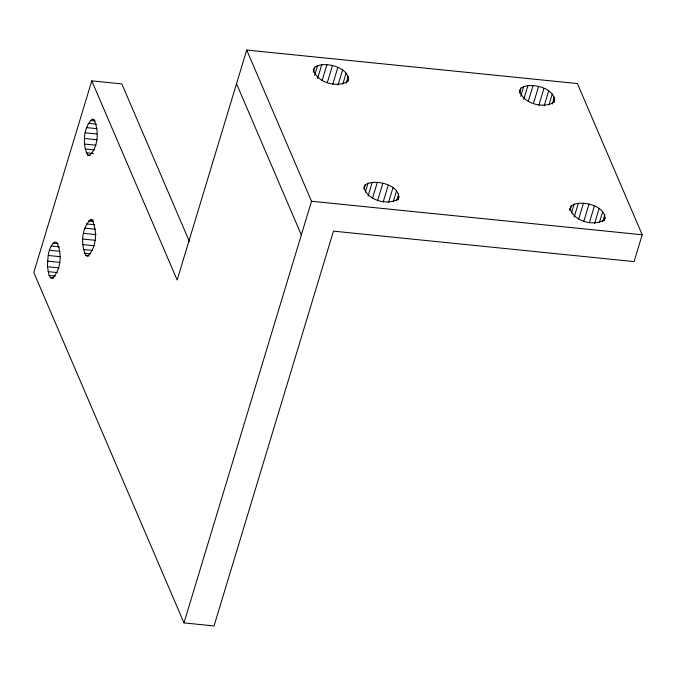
<?xml version="1.0" encoding="UTF-8"?>
<svg xmlns="http://www.w3.org/2000/svg" width="676" height="676" viewBox="0 0 676 676"><rect width="100%" height="100%" fill="white"/><g stroke="black" fill="none" stroke-linecap="round" stroke-linejoin="round"><path stroke-width="1.01" d="M47.472 266.716C47.903 258.376 47.607 247.331 54.976 241.907L56.801 242.464C62.2 253.094 61.212 269.808 52.407 278.242L50.582 277.684L49.052 275.402L47.472 266.716L58.871 267.865M90.339 219.801L92.164 220.359C97.564 230.989 96.575 247.703 87.77 256.136L85.945 255.579C80.545 244.94 81.534 228.235 90.339 219.801L93.449 220.114M92.08 119.246L93.905 119.804C99.304 130.443 98.316 147.148 89.511 155.581L87.686 155.024C82.286 144.394 83.275 127.679 92.08 119.246L94.15 119.458M91.775 80.858L33.8 272.504L183.982 622.9L214.038 625.942L333.462 231.141L634.08 261.595L642.2 234.766L577.397 83.562L246.715 50.058L177.146 280.041L91.775 80.858L121.832 83.9L189.39 241.509M313.241 72.231L314.737 67.262C324.167 60.587 350.295 67.27 348.14 81.112M314.602 75.416L317.61 65.479M317.593 78.484L321.801 64.575M322.097 80.528L326.905 64.634M327.311 82.54L332.423 65.648M332.693 84.424L337.806 67.524M338.025 84.99L342.538 70.084M342.842 83.993L346.146 73.059M346.18 83.131L348.284 76.177M183.982 622.9L311.518 201.262L246.715 50.058M363.975 188.917L365.175 184.937C374.572 178.109 402.372 185.317 398.274 199.775M365.344 192.094L368.048 183.154M368.031 196.158L372.239 182.25M372.527 198.203L377.343 182.3M377.74 200.214L382.853 183.323M383.131 202.09L388.244 185.199M388.463 202.656L392.967 187.751M393.271 201.668L396.584 190.733M396.618 200.806L398.722 193.851M519.379 93.119L520.875 88.15C530.305 81.475 556.433 88.15 554.278 101.992M520.74 96.305L523.748 86.367M523.731 99.372L527.939 85.455M528.235 101.417L533.043 85.514M533.448 103.428L538.561 86.536M538.831 105.304L543.943 88.412M544.163 105.87L548.675 90.964M548.98 104.873L552.284 93.947M552.317 104.019L554.421 97.065M569.445 210.295L571.313 205.825C580.709 198.998 608.51 206.197 604.412 220.663M570.113 209.797L571.313 205.825M571.473 212.982L574.186 204.034M574.169 217.038L578.377 203.13M578.664 219.092L583.481 203.189M583.878 221.103L588.99 204.203M589.269 222.979L594.381 206.087M594.601 223.545L599.105 208.639M599.409 222.548L602.722 211.622M602.755 221.694L604.859 214.731M314.737 67.262L313.47 69.755C316.841 82.582 336.555 87.956 347.472 81.61L348.748 79.126M365.175 184.937L363.908 187.421C367.271 200.257 386.985 205.631 397.91 199.285L399.178 196.792M520.875 88.15L519.607 90.635C522.979 103.47 542.693 108.844 553.61 102.49L554.878 100.006M605.316 217.68L604.048 220.165C593.122 226.511 573.409 221.136 570.045 208.309M90.119 120.472L95.308 120.996M88.235 123.353L96.524 124.19M86.596 127.612L96.955 128.66M85.362 132.826L96.769 133.983M84.669 138.495L97.107 139.755M84.576 144.056L95.975 145.213M85.083 148.965L94.412 149.911M86.156 152.751L93.415 153.486M87.686 155.024L89.756 155.235M311.518 201.262L642.2 234.766M88.379 221.027L93.567 221.551M86.494 223.908L94.784 224.745M84.855 228.158L95.215 229.215M83.621 233.381L96.068 234.64M82.928 239.05L95.367 240.31M82.835 244.611L94.234 245.76M53.015 243.123L58.204 243.656M51.131 246.005L59.42 246.85M83.342 249.52L92.671 250.466M84.416 253.297L90.635 253.931M49.492 250.264L59.851 251.32M85.945 255.579L89.055 255.891M48.258 255.486L60.705 256.745M47.565 261.147L60.003 262.415M47.979 271.625L57.308 272.572M49.052 275.402L55.271 276.036M50.582 277.684L53.691 277.997M236.524 83.739L301.335 234.944"/></g></svg>
